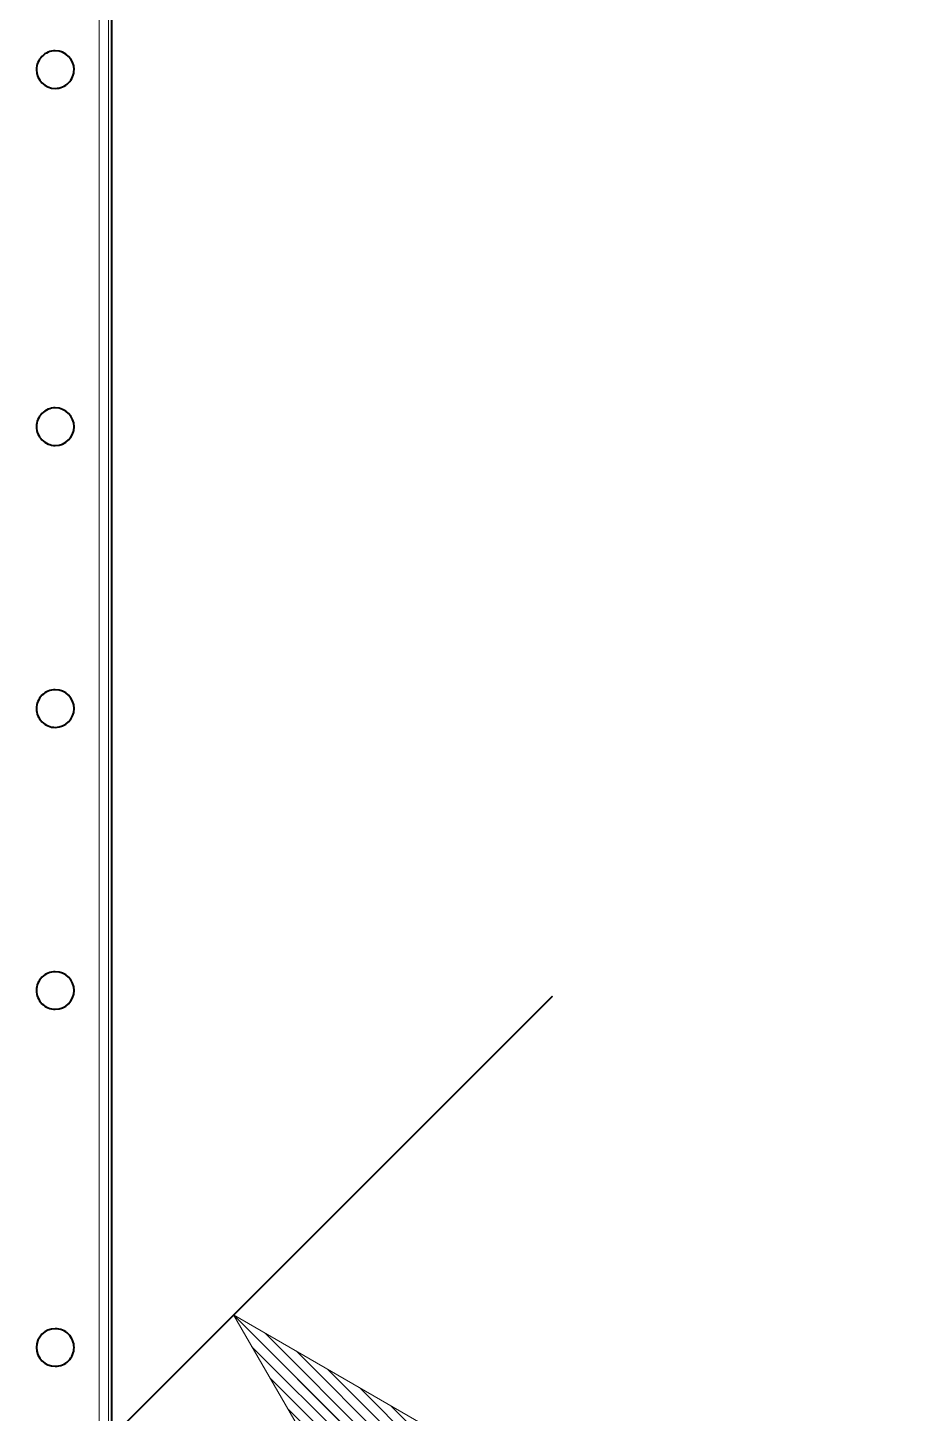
# Model space of a CAD drawing. Header units: millimetres. Extents: x 0 to 2941, y -405 to 1422.
# Drawn here: x 1262.6 to 1355.2, y 273.2 to 420.7 of the extents above; entities that cross this region are included whole.
import ezdxf

# ---------------------------------------------------------------- set-up
doc = ezdxf.new("R2010")
doc.units = ezdxf.units.MM
doc.layers.add('FINE', color=9, linetype='Continuous')
doc.layers.add('OUTLINE', color=7, linetype='Continuous')

msp = doc.modelspace()

# ---------------------------------------------------------------- linework, layer by layer
at = {"layer": 'FINE', "lineweight": 9}
for p, q in [((1270.23, 685.66), (1270.23, 135.69)), ((1281.14, 280.27), (1318.47, 317.6)), ((1301.5, 266.69), (1284.53, 283.66)), ((1301.5, 266.69), (1284.53, 283.66)), ((1302.21, 267.39), (1287.88, 281.72)), ((1300.8, 265.98), (1286.46, 280.31)), ((1302.92, 268.1), (1291.22, 279.79)), ((1303.62, 268.81), (1294.57, 277.86)), ((1300.09, 265.27), (1288.4, 276.96)), ((1304.33, 269.51), (1297.92, 275.93)), ((1299.38, 264.56), (1290.33, 273.62)), ((1305.04, 270.22), (1301.26, 274))]:
    msp.add_line(p, q, dxfattribs=at)
for points in [[(1271.56, 135.69), (1271.23, 135.69), (1271.23, 685.66)], [(1355.24, 212.95), (1284.53, 283.66), (1296.96, 262.14), (1306.05, 271.23), (1284.53, 283.66)]]:
    msp.add_lwpolyline(points, dxfattribs=at)
at = {"layer": 'OUTLINE', "lineweight": 40}
for p, q in [((1271.56, 1265.69), (1271.56, 135.69)), ((1250.59, 249.72), (1318.47, 317.6))]:
    msp.add_line(p, q, dxfattribs=at)
for points in [[(1263.57, 416.19, 0.414201), (1265.57, 414.19, 0.414226), (1267.57, 416.19, 0.414201), (1265.57, 418.19, 0.414226)], [(1267.57, 378.19, 0.414201), (1265.57, 380.19, 0.414226), (1263.57, 378.19, 0.414226), (1265.57, 376.19, 0.414201)], [(1267.57, 348.19, 0.414201), (1265.57, 350.19, 0.414226), (1263.57, 348.19, 0.414226), (1265.57, 346.19, 0.414201)], [(1263.57, 318.19, 0.414226), (1265.57, 316.19, 0.414201), (1267.57, 318.19, 0.414201), (1265.57, 320.19, 0.414226)], [(1267.57, 280.19, 0.414226), (1265.57, 282.19, 0.414201), (1263.57, 280.19, 0.414201), (1265.57, 278.19, 0.414226)]]:
    msp.add_lwpolyline(points, format="xyb", close=True, dxfattribs=at)

doc.saveas('drawing.dxf')
